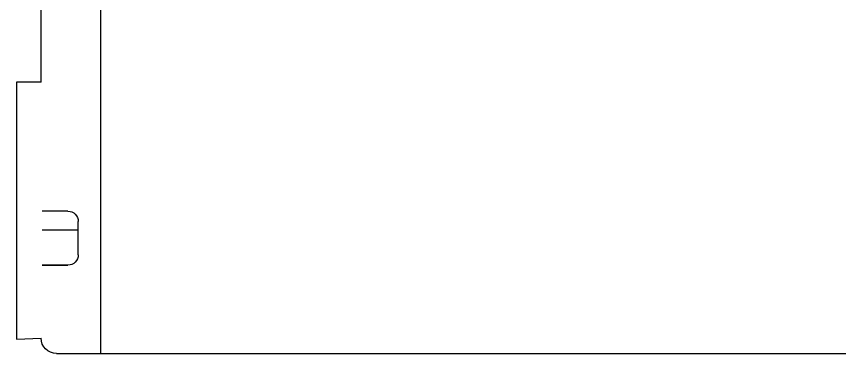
# Model space of a CAD drawing. Header units: millimetres. Extents: x 8981 to 59433, y 5244 to 14154.
# Drawn here: x 10356.3 to 10527, y 9221.1 to 9290.9 of the extents above; entities that cross this region are included whole.
import ezdxf

# ---------------------------------------------------------------- set-up
doc = ezdxf.new("R2010")
doc.units = ezdxf.units.MM
doc.linetypes.add('DASHED', pattern=[19.05, 12.7, -6.35])
doc.layers.add('2虚线层', color=6, linetype='DASHED')
doc.layers.add('6细线层', color=4, linetype='Continuous')

# ---------------------------------------------------------------- blocks, each defined once
blk = doc.blocks.new('G$CE91B29D6')
at = {"layer": '6细线层'}
for p, q in [((370.64, -79.51), (370.64, 79.51)), ((383.04, -23.3), (383.04, 23.3)), ((383.04, -23.3), (388.14, -23.3)), ((388.14, -23.3), (388.14, -76.56)), ((377.45, -50.02), (382.83, -50.02)), ((375.31, -59.08), (375.31, -52.15)), ((375.31, -53.94), (382.83, -53.94)), ((377.45, -61.22), (382.83, -61.22)), ((382.83, -61.22), (377.45, -61.22)), ((377.45, -61.22), (382.83, -61.22)), ((388.14, -76.56), (383.04, -76.31)), ((379.84, -79.51), (169.61, -79.51))]:
    blk.add_line(p, q, dxfattribs=at)
for centre, radius, start, end in [((377.45, -52.15), 2.13, 90, 180), ((377.45, -59.08), 2.13, 180, 270), ((379.84, -76.31), 3.2, 270, 0)]:
    blk.add_arc(centre, radius, start, end, dxfattribs=at)

msp = doc.modelspace()

# ---------------------------------------------------------------- block references
at = {"layer": '2虚线层', "ltscale": 2, "xscale": -1}
msp.add_blockref('G$CE91B29D6', (10744.454, 9300.565), dxfattribs=at)

doc.saveas('drawing.dxf')
